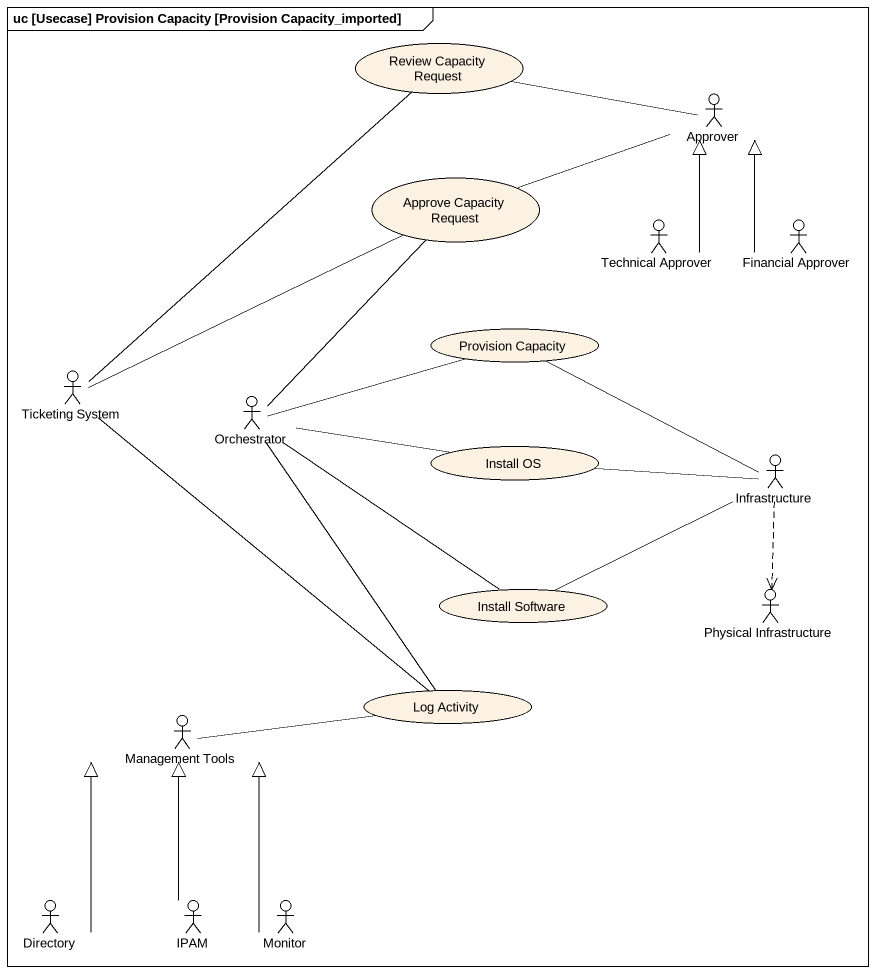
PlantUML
@startuml
mainframe uc [Usecase] Provision Capacity [Provision Capacity_imported]
usecase "Review Capacity Request" as Review_Capacity_Request
actor Approver
usecase "Approve Capacity Request" as Approve_Capacity_Request
actor "Technical Approver" as Technical_Approver
actor "Financial Approver" as Financial_Approver
usecase "Provision Capacity" as Provision_Capacity
actor "Ticketing System" as Ticketing_System
actor Orchestrator
usecase "Install OS" as Install_OS
actor Infrastructure
usecase "Install Software" as Install_Software
actor "Physical Infrastructure" as Physical_Infrastructure
actor "Management Tools" as Management_Tools
usecase "Log Activity" as Log_Activity
actor Directory
actor IPAM
actor Monitor
Review_Capacity_Request -- Ticketing_System
Approver -left- Review_Capacity_Request
Approve_Capacity_Request -right- Approver
Approve_Capacity_Request -left- Ticketing_System
Technical_Approver -up-|> Approver
Financial_Approver -up-|> Approver
Provision_Capacity -left- Orchestrator
Provision_Capacity -right- Infrastructure
Ticketing_System -- Log_Activity
Orchestrator -up- Approve_Capacity_Request
Install_OS -left- Orchestrator
Install_OS -right- Infrastructure
Infrastructure ..> Physical_Infrastructure
Install_Software -up- Orchestrator
Install_Software -right- Infrastructure
Management_Tools -right- Log_Activity
Log_Activity -up- Orchestrator
Directory -up-|> Management_Tools
IPAM -up-|> Management_Tools
Monitor -up-|> Management_Tools
@enduml
